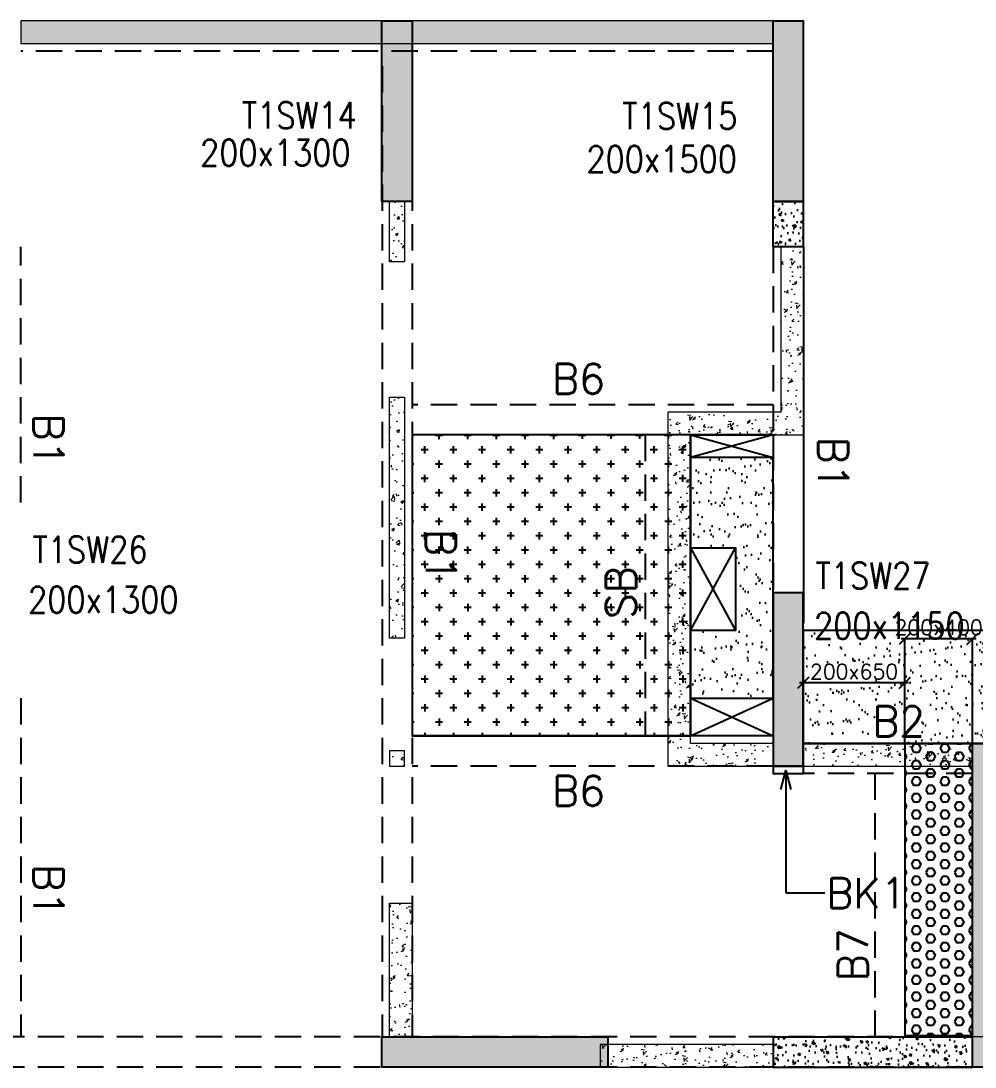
# Model space of a CAD drawing. Header units: millimetres. Extents: x 1078357 to 2594950, y -4969473 to -4636555.
# Drawn here: x 2196855 to 2203196, y -4665103 to -4658153 of the extents above; entities that cross this region are included whole.
import ezdxf

# ---------------------------------------------------------------- set-up
doc = ezdxf.new("R2010")
doc.units = ezdxf.units.MM
doc.header["$PDMODE"] = 35
for name, pattern in [('CENTER', [2, 1.25, -0.25, 0.25, -0.25]), ('CONTINOUS', [0]), ('HIDDEN', [0.375, 0.25, -0.125]), ('New Retail block$0$CONTINOUS', [0])]:
    doc.linetypes.add(name, pattern=pattern)
doc.layers.get('0').update_dxf_attribs({"lineweight": 0})
doc.layers.get('Defpoints').update_dxf_attribs({"lineweight": 0})
for name, color, linetype, lineweight in [('A-_ANOTDIMA_D-', 6, 'Continuous', 13), ('COL. NO.', 30, 'Continuous', 25), ('COL. SIZE', 7, 'Continuous', 25), ('DIM', 9, 'Continuous', 25), ('HATCH', 8, 'Continuous', 30), ('RCC UPSTAND', 43, 'Continuous', 30), ('S-NON STR RCC WALL', 8, 'Continuous', 0)]:
    doc.layers.add(name, color=color, linetype=linetype, lineweight=lineweight)
for name, color, linetype in [('B-200x325', 201, 'HIDDEN'), ('B-200x375', 41, 'HIDDEN'), ('B-200x650', 241, 'HIDDEN'), ('B-300xSLAB THK.', 151, 'Continuous'), ('BK1-200x650', 241, 'HIDDEN'), ('DC BEAM NO.', 7, 'Continuous'), ('DROP SLAB', 8, 'Continuous'), ('NON STR. RCC WALL', 6, 'Continuous'), ('S-COLUMN_SHEAR WALL', 1, 'Continuous'), ('S-PROJECTION', 54, 'New Retail block$0$CONTINOUS'), ('SLAB FOLD', 8, 'Continuous')]:
    doc.layers.add(name, color=color, linetype=linetype)
doc.styles.add('Roman', font='romans')
doc.styles.add('ROMANS', font='romans.shx', dxfattribs={"width": 0.85})
doc.dimstyles.new('HARESH', dxfattribs={"dimtxt": 150, "dimasz": 75, "dimexe": 0, "dimexo": 0, "dimgap": 25, "dimtad": 1, "dimdec": 0, "dimdsep": 46, "dimtxsty": 'Roman', "dimblk": 'OBLIQUE', "dimcen": 225, "dimdle": 25, "dimclrd": 2, "dimclre": 2, "dimclrt": 7, "dimadec": 8, "dimazin": 1, "dimtfac": 1, "dimtdec": 0, "dimtmove": 0, "dimatfit": 0, "dimfxl": 1, "dimlwd": -1, "dimlwe": -1, "dimarcsym": 0})
pattern_1 = [(50, (-4174040.86, 23111537.25), (182.184669, -15.9390855), [19.05, -209.55]), (355, (-4174040.86, 23111537.25), (-35.2434214, 191.0568452), [15.24, -167.6405842]), (100.4514447, (-4174025.68, 23111535.92), (146.9412471, 175.1177519), [16.1900088, -178.0902446]), (46.1842, (-4174040.86, 23111588.05), (271.0790409, -42.042328), [28.575, -314.325]), (96.6355576, (-4174018.27, 23111584.54), (237.404134, 247.4261246), [24.2850231, -267.1356082]), (351.1841512, (-4174040.86, 23111588.05), (237.404134, 247.4261246), [22.859967, -251.459732]), (21, (-4174015.46, 23111575.35), (151.6143913, -102.2651982), [19.05, -209.55]), (326, (-4174015.46, 23111575.35), (61.8020283, 184.1879661), [15.24, -167.64]), (71.451445, (-4174002.83, 23111566.83), (213.4164193, 81.9227689), [16.1900088, -178.0899376]), (37.5, (-4174040.86, 23111537.25), (3.08860325, 84.55503887), [0, -165.608, 0, -170.18, 0, -168.275]), (7.5, (-4174040.86, 23111537.25), (66.8196625, 100.18057482), [0, -97.028, 0, -161.798, 0, -64.135]), (327.5, (-4174097.5, 23111537.25), (135.59059517, -5.728744), [0, -63.5, 0, -198.12, 0, -262.89]), (317.5, (-4174122.9, 23111537.25), (148.1291814, 25.42649103), [0, -82.55, 0, -131.572, 0, -186.69])]

# ---------------------------------------------------------------- blocks, each defined once
blk = doc.blocks.new('_Oblique')
at = {"color": 0, "linetype": 'ByBlock', "lineweight": -2}
blk.add_line((-0.5, -0.5), (0.5, 0.5), dxfattribs=at)
blk = doc.blocks.new('*D1604')
at = {"layer": 'Defpoints', "color": 0, "ltscale": 700, "transparency": 16777216}
for p in [(2202729.3, -4662257), (2202729.3, -4662952, 0), (2203179.4, -4662952, 0)]:
    blk.add_point(p, dxfattribs=at)
at = {"layer": 'DIM', "color": 2, "ltscale": 700, "transparency": 16777216}
for p, q in [((2203204.4, -4662257), (2202704.3, -4662257)), ((2202729.3, -4662952), (2202729.3, -4662257)), ((2203179.4, -4662952), (2203179.4, -4662257))]:
    blk.add_line(p, q, dxfattribs=at)
at = {"layer": 'DIM', "color": 2, "ltscale": 700, "transparency": 16777216, "xscale": 75, "yscale": 75, "zscale": 75, "rotation": 180}
blk.add_blockref('_Oblique', (2202729.3, -4662257), dxfattribs=at)
at = {"layer": 'DIM', "color": 2, "ltscale": 700, "transparency": 16777216, "xscale": 75, "yscale": 75, "zscale": 75}
blk.add_blockref('_Oblique', (2203179.4, -4662257), dxfattribs=at)
at = {"layer": 'DIM', "color": 7, "ltscale": 700, "transparency": 16777216, "insert": (2202954.4, -4662182), "char_height": 150, "attachment_point": 5, "style": 'Roman'}
blk.add_mtext('{\\H0.666667x;200x400}', dxfattribs=at)
blk = doc.blocks.new('*D1605')
at = {"layer": 'Defpoints', "color": 0, "ltscale": 700, "transparency": 16777216}
for p in [(2202054.6, -4662549.9), (2202054.6, -4662952, 0), (2202729.3, -4662952, 0)]:
    blk.add_point(p, dxfattribs=at)
at = {"layer": 'DIM', "color": 2, "ltscale": 700, "transparency": 16777216}
for p, q in [((2202754.3, -4662549.9), (2202029.6, -4662549.9)), ((2202054.6, -4662952), (2202054.6, -4662549.9)), ((2202729.3, -4662952), (2202729.3, -4662549.9))]:
    blk.add_line(p, q, dxfattribs=at)
at = {"layer": 'DIM', "color": 2, "ltscale": 700, "transparency": 16777216, "xscale": 75, "yscale": 75, "zscale": 75, "rotation": 180}
blk.add_blockref('_Oblique', (2202054.6, -4662549.9), dxfattribs=at)
at = {"layer": 'DIM', "color": 2, "ltscale": 700, "transparency": 16777216, "xscale": 75, "yscale": 75, "zscale": 75}
blk.add_blockref('_Oblique', (2202729.3, -4662549.9), dxfattribs=at)
at = {"layer": 'DIM', "color": 7, "ltscale": 700, "transparency": 16777216, "insert": (2202392, -4662474.9), "char_height": 150, "attachment_point": 5, "style": 'Roman'}
blk.add_mtext('{\\H0.666667x;200x650}', dxfattribs=at)
blk = doc.blocks.new('G$CD63B60BD')
at = {"layer": 'COL. NO.', "linetype": 'Continuous', "style": 'ROMANS', "width": 0.85}
for s, p in [('T1SW14', (32968.3, 15184.3, -270.4)), ('T1SW15', (35497, 15180.5, -320.4)), ('T1SW26', (31576.7, 12300.6, -320.4)), ('T1SW27', (36780.5, 12127.3, -320.4))]:
    blk.add_text(s, height=175, dxfattribs=at).set_placement(p)
at = {"layer": 'COL. SIZE', "linetype": 'Continuous', "style": 'ROMANS', "width": 0.85}
for s, p in [('200x1300', (32690.7, 14936.9, -320.4)), ('200x1500', (35258.5, 14894.5, -320.4)), ('200x1300', (31547.7, 11967.5, -320.4)), ('200x1150', (36771.5, 11794.2, -320.4))]:
    blk.add_text(s, height=175, dxfattribs=at).set_placement(p)

msp = doc.modelspace()

# ---------------------------------------------------------------- hatches: boundary and pattern name
at = {"layer": 'DROP SLAB'}
h = msp.add_hatch(dxfattribs=at)
h.set_pattern_fill('CROSS', color=8, scale=15, angle=0.03079)
h.set_pattern_definition([(180.03079016, (-1099062.11, 9379553.9), (-95.1987999, -95.3011726), [47.625, -142.875]), (270.03079016, (-1099085.93, 9379577.7), (95.3011726, -95.1987999), [47.625, -142.875])])
h.paths.add_polyline_path([(2201304.5, -4660902.7), (2199454.6, -4660902.9), (2199454.6, -4662902.8), (2201304.5, -4662902.6)])
at = {"layer": 'HATCH'}
h = msp.add_hatch(dxfattribs=at)
h.set_pattern_fill('AR-SAND', color=8, scale=3, angle=179.97015)
h.set_pattern_definition([(37.47015413, (-3927403.08, 23381475.3), (-4.72361136, 146.8264517), [0, -115.824, 0, -129.54, 0, -123.825]), (7.4701541, (-3927403.08, 23381475.3), (134.9689868, 214.9772528), [0, -62.484, 0, -104.394, 0, -40.005]), (327.47015413, (-3927496.8, 23381475.35), (237.29790347, 0.3075449), [0, -38.1, 0, -137.16, 0, -179.07]), (317.4701541, (-3927496.8, 23381475.35), (229.1017424, 66.759465), [0, -19.05, 0, -89.916, 0, -102.87])])
h.paths.add_polyline_path([(2201853.9, -4661052.4), (2201303.9, -4661052.4), (2201303.9, -4661652.5), (2201603.9, -4661652.5), (2201603.9, -4662202.4), (2201303.9, -4662202.4), (2201303.9, -4662652.4), (2201853.9, -4662652.4)])
h = msp.add_hatch(dxfattribs=at)
h.set_pattern_fill('AR-SAND', color=8, scale=3, angle=179.97015)
h.set_pattern_definition([(37.4701541, (-1792903.32, 14013386.83), (-4.72361136, 146.8264517), [0, -115.824, 0, -129.54, 0, -123.825]), (7.4701541, (-1792903.32, 14013386.83), (134.9689868, 214.9772528), [0, -62.484, 0, -104.394, 0, -40.005]), (327.4701541, (-1792997.05, 14013386.88), (237.2979035, 0.3075449), [0, -38.1, 0, -137.16, 0, -179.07]), (317.4701541, (-1792997.05, 14013386.88), (229.1017424, 66.759465), [0, -19.05, 0, -89.916, 0, -102.87])])
h.paths.add_polyline_path([(2204504.9, -4662202.5), (2202054.9, -4662202.5), (2202054.9, -4662952.5), (2204504.9, -4662952.5)])
h = msp.add_hatch(dxfattribs=at)
h.set_pattern_fill('AR-SAND', color=8, scale=3, angle=179.97015)
h.set_pattern_definition([(37.4701541, (-1792903.22, 14013386.83), (-4.72361136, 146.8264517), [0, -115.824, 0, -129.54, 0, -123.825]), (7.4701541, (-1792903.22, 14013386.83), (134.9689868, 214.9772528), [0, -62.484, 0, -104.394, 0, -40.005]), (327.4701541, (-1792996.95, 14013386.88), (237.2979035, 0.3075449), [0, -38.1, 0, -137.16, 0, -179.07]), (317.4701541, (-1792996.95, 14013386.88), (229.1017424, 66.759465), [0, -19.05, 0, -89.916, 0, -102.87])])
h.paths.add_polyline_path([(2204505, -4662352.5), (2202055, -4662352.5), (2202055, -4662952.5), (2204505, -4662952.5)])
at = {"layer": 'RCC UPSTAND'}
h = msp.add_hatch(dxfattribs=at)
h.set_pattern_fill('AR-CONC', color=8, scale=20, angle=90)
h.set_pattern_definition([(140, (-1006145.48, -7198096.97), (12.550427, 143.4520365), [15, -165]), (85, (-1006145.48, -7198096.97), (-150.438427, -27.7502667), [12, -132]), (190.4514445, (-1006144.44, -7198085.01), (-137.887998, 115.7017693), [12.7480384, -140.2284224]), (136.1842, (-1006185.48, -7198096.97), (33.103856, 213.448266), [22.5, -247.5]), (186.6356355, (-1006182.72, -7198079.18), (-194.82372, 186.932389), [19.122068, -210.342752]), (81.184164, (-1006185.48, -7198096.97), (-194.82372, 186.932389), [18, -198]), (111, (-1006175.48, -7198076.97), (80.523778, 119.3814104), [15, -165]), (56, (-1006175.48, -7198076.97), (-145.030009, 48.6630664), [12, -132]), (161.4514447, (-1006168.77, -7198067.02), (-64.5062306, 168.0444753), [12.748038, -140.2284224]), (127.5, (-1006145.48, -7198096.966), (-66.57877077, 2.43197106), [0, -130.4, 0, -134, 0, -132.5]), (97.5, (-1006145.48, -7198096.966), (-78.8823424, 52.6139075), [0, -76.4, 0, -127.4, 0, -50.5]), (57.5, (-1006145.48, -7198141.566), (4.51097435, 106.7644872), [0, -50, 0, -156, 0, -207]), (47.5, (-1006145.48, -7198161.57), (-20.0209965, 116.6372339), [0, -65, 0, -103.6, 0, -147])])
h.paths.add_polyline_path([(2202054.5, -4659352.5), (2202054.5, -4659652.5), (2201854.6, -4659652.5), (2201854.6, -4659352.5)])
h = msp.add_hatch(dxfattribs=at)
h.set_pattern_fill('AR-CONC', color=8, scale=20, angle=270)
h.set_pattern_definition([(320, (5413775.5, -2128259.87), (-12.550427, -143.4520365), [15, -165]), (265, (5413775.5, -2128259.87), (150.438427, 27.7502667), [12, -132]), (10.4514445, (5413774.45, -2128271.82), (137.887998, -115.7017693), [12.7480384, -140.2284224]), (316.1842, (5413815.5, -2128259.87), (-33.103856, -213.448266), [22.5, -247.5]), (6.6356355, (5413812.74, -2128277.65), (194.82372, -186.932389), [19.122068, -210.342752]), (261.184164, (5413815.5, -2128259.87), (194.82372, -186.932389), [18, -198]), (291, (5413805.5, -2128279.87), (-80.523778, -119.3814104), [15, -165]), (236, (5413805.5, -2128279.87), (145.030009, -48.6630664), [12, -132]), (341.4514447, (5413798.79, -2128289.81), (64.5062306, -168.0444753), [12.748038, -140.2284224]), (307.5, (5413775.497, -2128259.866), (66.57877077, -2.43197106), [0, -130.4, 0, -134, 0, -132.5]), (277.5, (5413775.5, -2128259.866), (78.8823424, -52.6139075), [0, -76.4, 0, -127.4, 0, -50.5]), (237.5, (5413775.497, -2128215.266), (-4.51097435, -106.7644872), [0, -50, 0, -156, 0, -207]), (227.5, (5413775.5, -2128195.27), (20.0209965, -116.6372339), [0, -65, 0, -103.6, 0, -147])])
h.paths.add_polyline_path([(2203179.6, -4664903.1), (2201854.6, -4664902.8), (2201854.6, -4665102.2), (2203179.6, -4665102.5)])
at = {"layer": 'S-COLUMN_SHEAR WALL', "lineweight": 25}
h = msp.add_hatch(color=1, dxfattribs=at)
h.dxf.hatch_style = 1
h.paths.add_polyline_path([(2199254.6, -4659352.6), (2199454.6, -4659352.6), (2199454.6, -4658152.5), (2199254.6, -4658152.5)])
at = {"layer": 'S-COLUMN_SHEAR WALL', "lineweight": 25, "extrusion": (-1.00316e-06, 2.11765e-11, 1)}
h = msp.add_hatch(color=1, dxfattribs=at)
h.dxf.hatch_style = 1
h.paths.add_polyline_path([(2201854.6, -4658152.5), (2202054.6, -4658152.5), (2202054.6, -4659352.5), (2201854.6, -4659352.5)])
h = msp.add_hatch(color=1, dxfattribs=at)
h.dxf.hatch_style = 1
h.paths.add_polyline_path([(2201854.6, -4663102.5), (2202054.6, -4663102.5), (2202054.6, -4661952.6), (2201854.6, -4661952.6)])
at = {"layer": 'S-COLUMN_SHEAR WALL', "lineweight": 25}
h = msp.add_hatch(color=1, dxfattribs=at)
h.dxf.hatch_style = 1
h.paths.add_polyline_path([(2203179.6, -4662952.5), (2203379.6, -4662952.5), (2203379.6, -4665102.5), (2203179.6, -4665102.5)])
h = msp.add_hatch(color=1, dxfattribs=at)
h.dxf.hatch_style = 1
h.paths.add_polyline_path([(2199254.6, -4664902.5), (2200754.6, -4664902.5), (2200754.6, -4665102.5), (2199254.6, -4665102.5)])
at = {"layer": 'S-NON STR RCC WALL'}
h = msp.add_hatch(dxfattribs=at)
h.set_pattern_fill('AR-CONC', color=256)
h.set_pattern_definition([(50, (-5271265.58, 27795556.43), (182.184669, -15.93908554), [19.05, -209.55]), (355, (-5271265.58, 27795556.43), (-35.2434214, 191.0568452), [15.24, -167.6405842]), (100.4514447, (-5271250.4, 27795555.1), (146.9412471, 175.1177519), [16.1900088, -178.0902446]), (46.1842, (-5271265.58, 27795607.23), (271.0790409, -42.042328), [28.575, -314.325]), (96.6355576, (-5271242.99, 27795603.73), (237.404134, 247.4261246), [24.2850231, -267.1356082]), (351.1841512, (-5271265.58, 27795607.23), (237.404134, 247.4261246), [22.859967, -251.459732]), (21, (-5271240.18, 27795594.53), (151.6143913, -102.2651982), [19.05, -209.55]), (326, (-5271240.18, 27795594.53), (61.8020283, 184.1879661), [15.24, -167.64]), (71.451445, (-5271227.54, 27795586.01), (213.4164193, 81.9227689), [16.1900088, -178.0899376]), (37.5, (-5271265.576, 27795556.434), (3.08860325, 84.55503887), [0, -165.608, 0, -170.18, 0, -168.275]), (7.5, (-5271265.58, 27795556.43), (66.8196625, 100.18057482), [0, -97.028, 0, -161.798, 0, -64.135]), (327.5, (-5271322.22, 27795556.434), (135.59059517, -5.72874399), [0, -63.5, 0, -198.12, 0, -262.89]), (317.5, (-5271347.62, 27795556.43), (148.1291814, 25.42649103), [0, -82.55, 0, -131.572, 0, -186.69])])
h.paths.add_polyline_path([(2201852.1, -4658152.5), (2196855, -4658152.5), (2196855, -4658302.5), (2201852.1, -4658302.5)])
h = msp.add_hatch(dxfattribs=at)
h.set_pattern_fill('AR-CONC', color=256, angle=180)
h.set_pattern_definition([(50, (2199367.88, -4892742.91), (182.18467, -15.93909), [19.05, -209.55]), (355, (2199367.88, -4892742.91), (-35.24342, 191.05685), [15.24, -167.64058]), (100.451445, (2199383.06, -4892744.24), (146.94125, 175.11775), [16.19001, -178.09024]), (46.1842, (2199367.88, -4892692.11), (271.07904, -42.04233), [28.575, -314.325]), (96.63556, (2199390.47, -4892695.62), (237.40413, 247.42612), [24.28502, -267.1356]), (351.18415, (2199367.88, -4892692.1), (237.40413, 247.42612), [22.85997, -251.45973]), (21, (2199393.28, -4892704.81), (151.61439, -102.2652), [19.05, -209.55]), (326, (2199393.28, -4892704.81), (61.80203, 184.18797), [15.24, -167.64]), (71.451445, (2199405.91, -4892713.33), (213.41642, 81.92277), [16.19001, -178.08994]), (37.5, (2199367.876, -4892742.91), (3.088603, 84.555039), [0, -165.608, 0, -170.18, 0, -168.275]), (7.5, (2199367.88, -4892742.91), (66.819663, 100.180575), [0, -97.028, 0, -161.798, 0, -64.135]), (327.5, (2199311.234, -4892742.91), (135.590595, -5.728744), [0, -63.5, 0, -198.12, 0, -262.89]), (317.5, (2199285.83, -4892742.91), (148.12918, 25.42649), [0, -82.55, 0, -131.572, 0, -186.69])])
h.paths.add_polyline_path([(2199305.1, -4659352.5), (2199405.1, -4659352.5), (2199405, -4659752.5), (2199305, -4659752.5)])
h = msp.add_hatch(dxfattribs=at)
h.set_pattern_fill('AR-CONC', color=256)
h.set_pattern_definition(pattern_1)
h.paths.add_polyline_path([(2201155, -4660752.5), (2201155, -4663102.5), (2201855, -4663102.5), (2201855, -4662952.5), (2201305, -4662952.5), (2201305, -4660902.5), (2202055, -4660902.5), (2202055, -4659652.5), (2201905, -4659652.5), (2201905, -4660752.5)])
h = msp.add_hatch(dxfattribs=at)
h.set_pattern_fill('AR-CONC', color=256, angle=180)
h.set_pattern_definition([(50, (3296592.59, -9576762.1), (182.184669, -15.9390855), [19.05, -209.55]), (355, (3296592.6, -9576762.1), (-35.2434214, 191.056845), [15.24, -167.640584]), (100.4514447, (3296607.77, -9576763.43), (146.941247, 175.117752), [16.190009, -178.0902446]), (46.1842, (3296592.6, -9576711.3), (271.079041, -42.042328), [28.575, -314.325]), (96.6355576, (3296615.18, -9576714.8), (237.404134, 247.426125), [24.285023, -267.135608]), (351.184151, (3296592.6, -9576711.3), (237.404134, 247.426125), [22.859967, -251.459732]), (21, (3296617.99, -9576724), (151.6143913, -102.265198), [19.05, -209.55]), (326, (3296618, -9576724), (61.802028, 184.187966), [15.24, -167.64]), (71.451445, (3296630.63, -9576732.52), (213.416419, 81.922769), [16.190009, -178.0899376]), (37.5, (3296592.59, -9576762.1), (3.08860325, 84.5550389), [0, -165.608, 0, -170.18, 0, -168.275]), (7.5, (3296592.59, -9576762.1), (66.8196625, 100.1805748), [0, -97.028, 0, -161.798, 0, -64.135]), (327.5, (3296535.95, -9576762.1), (135.5905952, -5.728744), [0, -63.5, 0, -198.12, 0, -262.89]), (317.5, (3296510.55, -9576762.1), (148.1291814, 25.426491), [0, -82.55, 0, -131.572, 0, -186.69])])
h.paths.add_polyline_path([(2199305, -4660652.5), (2199405, -4660652.5), (2199405, -4662252.5), (2199305, -4662252.5)])
h = msp.add_hatch(dxfattribs=at)
h.set_pattern_fill('AR-CONC', color=256)
h.set_pattern_definition(pattern_1)
h.paths.add_polyline_path([(2203180, -4662952.5), (2202055, -4662952.5), (2202055, -4663102.5), (2203180, -4663102.5)])
h = msp.add_hatch(dxfattribs=at)
h.set_pattern_fill('AR-CONC', color=256, angle=180)
h.set_pattern_definition([(50, (3296579.38, -9578126.76), (182.184669, -15.9390855), [19.05, -209.55]), (355, (3296579.38, -9578126.76), (-35.2434214, 191.056845), [15.24, -167.640584]), (100.4514447, (3296594.56, -9578128.1), (146.941247, 175.117752), [16.190009, -178.0902446]), (46.1842, (3296579.38, -9578075.96), (271.079041, -42.042328), [28.575, -314.325]), (96.6355576, (3296601.97, -9578079.47), (237.404134, 247.426125), [24.285023, -267.135608]), (351.184151, (3296579.38, -9578075.96), (237.404134, 247.426125), [22.859967, -251.459732]), (21, (3296604.78, -9578088.66), (151.6143913, -102.265198), [19.05, -209.55]), (326, (3296604.78, -9578088.66), (61.802028, 184.187966), [15.24, -167.64]), (71.451445, (3296617.41, -9578097.19), (213.416419, 81.922769), [16.190009, -178.0899376]), (37.5, (3296579.38, -9578126.765), (3.08860325, 84.5550389), [0, -165.608, 0, -170.18, 0, -168.275]), (7.5, (3296579.38, -9578126.765), (66.8196625, 100.1805748), [0, -97.028, 0, -161.798, 0, -64.135]), (327.5, (3296522.735, -9578126.765), (135.5905952, -5.728744), [0, -63.5, 0, -198.12, 0, -262.89]), (317.5, (3296497.34, -9578126.76), (148.1291814, 25.426491), [0, -82.55, 0, -131.572, 0, -186.69])])
h.paths.add_polyline_path([(2199305, -4663102.5), (2199405, -4663102.5), (2199405, -4663002.5), (2199305, -4663002.5)])
h = msp.add_hatch(dxfattribs=at)
h.set_pattern_fill('AR-CONC', color=256, angle=180)
h.set_pattern_definition([(50, (-5252230.32, 27795556.43), (182.184669, -15.93908554), [19.05, -209.55]), (355, (-5252230.32, 27795556.43), (-35.2434214, 191.0568452), [15.24, -167.6405842]), (100.4514447, (-5252215.14, 27795555.1), (146.9412471, 175.1177519), [16.1900088, -178.0902446]), (46.1842, (-5252230.32, 27795607.23), (271.0790409, -42.042328), [28.575, -314.325]), (96.6355576, (-5252207.73, 27795603.72), (237.404134, 247.4261246), [24.2850231, -267.1356082]), (351.1841512, (-5252230.32, 27795607.23), (237.404134, 247.4261246), [22.859967, -251.459732]), (21, (-5252204.92, 27795594.53), (151.6143913, -102.2651982), [19.05, -209.55]), (326, (-5252204.92, 27795594.53), (61.8020283, 184.1879661), [15.24, -167.64]), (71.451445, (-5252192.29, 27795586), (213.4164193, 81.9227689), [16.1900088, -178.0899376]), (37.5, (-5252230.32, 27795556.43), (3.08860325, 84.55503887), [0, -165.608, 0, -170.18, 0, -168.275]), (7.5, (-5252230.32, 27795556.43), (66.8196625, 100.18057482), [0, -97.028, 0, -161.798, 0, -64.135]), (327.5, (-5252286.964, 27795556.43), (135.59059517, -5.72874399), [0, -63.5, 0, -198.12, 0, -262.89]), (317.5, (-5252312.36, 27795556.43), (148.1291814, 25.42649103), [0, -82.55, 0, -131.572, 0, -186.69])])
h.paths.add_polyline_path([(2199305, -4664012.5), (2199455, -4664012.5), (2199455, -4664902.4), (2199305, -4664902.4)])
h = msp.add_hatch(dxfattribs=at)
h.set_pattern_fill('AR-CONC', color=256)
h.set_pattern_definition([(50, (-4174040.86, 23111537.25), (182.184669, -15.9390855), [19.05, -209.55]), (355, (-4174040.86, 23111537.25), (-35.2434214, 191.0568452), [15.24, -167.6405842]), (100.4514447, (-4174025.68, 23111535.92), (146.9412471, 175.1177519), [16.1900088, -178.0902446]), (46.1842, (-4174040.86, 23111588.05), (271.0790409, -42.042328), [28.575, -314.325]), (96.6355576, (-4174018.27, 23111584.54), (237.404134, 247.4261246), [24.2850231, -267.1356082]), (351.1841512, (-4174040.86, 23111588.05), (237.404134, 247.4261246), [22.859967, -251.459732]), (21, (-4174015.46, 23111575.35), (151.6143913, -102.2651982), [19.05, -209.55]), (326, (-4174015.46, 23111575.35), (61.8020283, 184.1879661), [15.24, -167.64]), (71.451445, (-4174002.83, 23111566.83), (213.4164193, 81.9227689), [16.1900088, -178.0899376]), (37.5, (-4174040.86, 23111537.25), (3.08860325, 84.55503887), [0, -165.608, 0, -170.18, 0, -168.275]), (7.5, (-4174040.86, 23111537.25), (66.8196625, 100.18057482), [0, -97.028, 0, -161.798, 0, -64.135]), (327.5, (-4174097.5, 23111537.25), (135.59059517, -5.728744), [0, -63.5, 0, -198.12, 0, -262.89]), (317.5, (-4174122.9, 23111537.25), (148.1291814, 25.42649103), [0, -82.55, 0, -131.572, 0, -186.69])])
h.paths.add_polyline_path([(2201855, -4664952.5), (2200705, -4664952.5), (2200705, -4665102.5), (2201855, -4665102.5)])
at = {"layer": 'SLAB FOLD', "ltscale": 1000}
h = msp.add_hatch(dxfattribs=at)
h.set_pattern_fill('HEX', color=8, scale=10, angle=180)
h.set_pattern_definition([(180, (2168054.783, -4476147.51), (-7e-15, -54.992613), [31.75, -63.5]), (300, (2168054.783, -4476147.51), (47.625, 27.496307), [31.75, -63.5]), (240, (2168023.033, -4476147.51), (47.625, -27.496307), [31.75, -63.5])])
h.paths.add_polyline_path([(2203179.8, -4664891.9), (2202729.8, -4664891.9), (2202729.8, -4662952.6), (2203179.8, -4662952.6)])

# ---------------------------------------------------------------- linework, layer by layer
at = {"color": 2, "linetype": 'CENTER', "ltscale": 700, "elevation": 0}
msp.add_lwpolyline([(2203179.6, -4662952.5), (2203379.6, -4662952.5), (2203379.6, -4664902.5), (2203179.6, -4664902.5)], close=True, dxfattribs=at)
at = {"layer": 'B-200x325', "ltscale": 700}
for p, q in [((2201854.6, -4660702.9, 0), (2199454.6, -4660702.9, 0)), ((2201854.4, -4663102.7, 0), (2199454.6, -4663102.7, 0))]:
    msp.add_line(p, q, dxfattribs=at)
at = {"layer": 'B-200x325', "linetype": 'Continuous', "ltscale": 700}
for p, q in [((2201854.6, -4660902.9, 0), (2199454.6, -4660902.9, 0)), ((2201854.4, -4662902.7, 0), (2199454.6, -4662902.7, 0))]:
    msp.add_line(p, q, dxfattribs=at)
at = {"layer": 'B-200x375', "ltscale": 700}
msp.add_line((2202529.5, -4663152.6, 0), (2202529.5, -4664902.6, 0), dxfattribs=at)
at = {"layer": 'B-200x375', "linetype": 'Continuous', "ltscale": 700}
msp.add_line((2202729.5, -4663152.6, 0), (2202729.5, -4664892, 0), dxfattribs=at)
at = {"layer": 'B-200x650', "linetype": 'HIDDEN', "ltscale": 700}
for p, q in [((2201855, -4658352.5, 0), (2196855, -4658352.5, 0)), ((2199255, -4658452.6, 0), (2199255, -4664902.4, 0)), ((2199455, -4658452.6, 0), (2199455, -4664902.4, 0)), ((2196855, -4661352.5, 0), (2196855, -4659652.5, 0)), ((2201855, -4659652.5, 0), (2201855, -4662152.5, 0)), ((2196855, -4662652.6, 0), (2196855, -4664902.5, 0)), ((2203180, -4663152.5, 0), (2202055, -4663152.5, 0)), ((2203179.6, -4664902.4, 0), (2194254.6, -4664902.4, 0)), ((2203179.6, -4665102.4, 0), (2194254.6, -4665102.4, 0))]:
    msp.add_line(p, q, dxfattribs=at)
at = {"layer": 'B-200x650', "linetype": 'CONTINOUS', "ltscale": 700}
for p, q in [((2202055, -4659652.5, 0), (2202055, -4662152.5, 0)), ((2204505, -4662952.5, 0), (2202055, -4662952.5, 0))]:
    msp.add_line(p, q, dxfattribs=at)
at = {"layer": 'B-300xSLAB THK.', "linetype": 'HIDDEN', "ltscale": 700}
msp.add_line((2201004.6, -4660902.5), (2201004.6, -4662902.3, 0), dxfattribs=at)
at = {"layer": 'B-300xSLAB THK.', "linetype": 'ByBlock', "ltscale": 700}
msp.add_line((2201304.6, -4660902.5), (2201304.6, -4662902.3, 0), dxfattribs=at)
at = {"layer": 'BK1-200x650', "linetype": 'Continuous', "ltscale": 700, "elevation": 0}
msp.add_lwpolyline([(2202055.1, -4663102.6), (2201855.1, -4663102.6), (2201855.1, -4663152.7), (2202055.1, -4663152.7)], close=True, dxfattribs=at)
at = {"layer": 'DROP SLAB', "color": 3, "linetype": 'CONTINOUS', "ltscale": 500}
for p, q in [((2201854.2, -4660902.5, 0), (2201304.2, -4661052.5, 0)), ((2201305, -4660902.7, 0), (2201854.2, -4661052.5, 0)), ((2201304.5, -4661652.4, 0), (2201604.5, -4662202.4, 0)), ((2201304.5, -4662202.4, 0), (2201604.5, -4661652.4, 0)), ((2201304.6, -4662652.5), (2201854.5, -4662902.5, 0)), ((2201304.6, -4662902.5, 0), (2201854.6, -4662652.5))]:
    msp.add_line(p, q, dxfattribs=at)
at = {"layer": 'DROP SLAB', "color": 3, "linetype": 'CONTINOUS', "ltscale": 500, "elevation": 0}
for points in [[(2201304.5, -4660902.7), (2199454.6, -4660902.9), (2199454.6, -4662902.8), (2201304.5, -4662902.6)], [(2201304.2, -4660902.7), (2201854.2, -4660902.7), (2201854.2, -4661052.5), (2201304.2, -4661052.5)], [(2201304.5, -4661652.4), (2201604.5, -4661652.4), (2201604.5, -4662202.4), (2201304.5, -4662202.4)], [(2201304.6, -4662652.5), (2201854.5, -4662652.5), (2201854.5, -4662902.5), (2201304.6, -4662902.5)]]:
    msp.add_lwpolyline(points, close=True, dxfattribs=at)
at = {"layer": 'NON STR. RCC WALL', "elevation": 0}
for points in [[(2202054.5, -4659352.5), (2202054.5, -4659652.5), (2201854.6, -4659652.5), (2201854.6, -4659352.5)], [(2203179.6, -4664903.1), (2201854.6, -4664902.8), (2201854.6, -4665102.2), (2203179.6, -4665102.5)]]:
    msp.add_lwpolyline(points, close=True, dxfattribs=at)
at = {"layer": 'S-COLUMN_SHEAR WALL', "color": 1, "lineweight": 25, "elevation": 0}
for points in [[(2199254.6, -4658152.5), (2199454.6, -4658152.5), (2199454.6, -4659352.6), (2199254.6, -4659352.6)], [(2203179.6, -4662952.5), (2203379.6, -4662952.5), (2203379.6, -4665102.5), (2203179.6, -4665102.5)], [(2199254.6, -4664902.5), (2200754.6, -4664902.5), (2200754.6, -4665102.5), (2199254.6, -4665102.5)]]:
    msp.add_lwpolyline(points, close=True, dxfattribs=at)
at = {"layer": 'S-COLUMN_SHEAR WALL', "color": 1, "lineweight": 25, "extrusion": (-1.00316e-06, 2.11765e-11, 1), "elevation": -2.2}
for points in [[(2201854.6, -4658152.5), (2202054.6, -4658152.5), (2202054.6, -4659352.5), (2201854.6, -4659352.5)], [(2201854.6, -4663102.5), (2202054.6, -4663102.5), (2202054.6, -4661952.6), (2201854.6, -4661952.6)]]:
    msp.add_lwpolyline(points, close=True, dxfattribs=at)
at = {"layer": 'S-NON STR RCC WALL', "elevation": 0}
for points in [[(2201852.1, -4658152.5), (2196855, -4658152.5), (2196855, -4658302.5), (2201852.1, -4658302.5)], [(2199305, -4659352.5), (2199405, -4659352.5), (2199405, -4659752.5), (2199305, -4659752.5)], [(2201155, -4660752.5), (2201155, -4663102.5), (2201855, -4663102.5), (2201855, -4662952.5), (2201305, -4662952.5), (2201305, -4660902.5), (2202055, -4660902.5), (2202055, -4659652.5), (2201905, -4659652.5), (2201905, -4660752.5)], [(2203180, -4662952.5), (2202055, -4662952.5), (2202055, -4663102.5), (2203180, -4663102.5)]]:
    msp.add_lwpolyline(points, close=True, dxfattribs=at)
at = {"layer": 'S-NON STR RCC WALL', "ltscale": 700, "elevation": 0}
for points in [[(2199305, -4660652.5), (2199405, -4660652.5), (2199405, -4662252.5), (2199305, -4662252.5)], [(2199305, -4663102.5), (2199405, -4663102.5), (2199405, -4663002.5), (2199305, -4663002.5)], [(2199305, -4664012.5), (2199455, -4664012.5), (2199455, -4664902.4), (2199305, -4664902.4)], [(2201855, -4664952.5), (2200705, -4664952.5), (2200705, -4665102.5), (2201855, -4665102.5)]]:
    msp.add_lwpolyline(points, close=True, dxfattribs=at)
at = {"layer": 'S-PROJECTION', "elevation": 0}
msp.add_lwpolyline([(2204504.9, -4662202.5), (2202054.9, -4662202.5), (2202054.9, -4662952.5), (2204504.9, -4662952.5)], close=True, dxfattribs=at)
at = {"layer": 'SLAB FOLD', "color": 8, "ltscale": 1000, "elevation": 0}
msp.add_lwpolyline([(2201853.9, -4661052.4), (2201303.9, -4661052.4), (2201303.9, -4661652.5), (2201603.9, -4661652.5), (2201603.9, -4662202.4), (2201303.9, -4662202.4), (2201303.9, -4662652.4), (2201853.9, -4662652.4), (2201853.9, -4661052.4)], dxfattribs=at)
msp.add_lwpolyline([(2202729.6, -4664891.9), (2203179.6, -4664891.9), (2203179.6, -4662952.6), (2202729.6, -4662952.6)], close=True, dxfattribs=at)

# ---------------------------------------------------------------- block references
at = {"layer": 'A-_ANOTDIMA_D-', "color": 2, "ltscale": 700}
msp.add_blockref('G$CD63B60BD', (2165354.6, -4674052.5, 0), dxfattribs=at)

# ---------------------------------------------------------------- texts
at = {"layer": 'B-200x325', "linetype": 'Continuous', "ltscale": 700, "style": 'ROMANS'}
for p in [(2200385.1, -4660630.8, -2.7), (2200385.1, -4663367.9, -2.7)]:
    msp.add_text('B6', height=200, rotation=0.00055, dxfattribs=at).set_placement(p)
at = {"layer": 'B-200x375', "linetype": 'Continuous', "ltscale": 700, "style": 'ROMANS'}
msp.add_text('B7', height=200, rotation=90.00094, dxfattribs=at).set_placement((2202484.3, -4664532.2, -2.7))
at = {"layer": 'B-200x650', "linetype": 'HIDDEN', "ltscale": 500, "style": 'ROMANS'}
for p in [(2196938.2, -4660760.2, -2.7), (2202153.6, -4660914.7, -2.7), (2199545.5, -4661527.5, -2.7), (2196938.2, -4663754.4, -2.7)]:
    msp.add_text('B1', height=200, rotation=269.99906, dxfattribs=at).set_placement(p)
at = {"layer": 'B-300xSLAB THK.', "linetype": 'Continuous', "ltscale": 700, "style": 'ROMANS'}
msp.add_text('SB', height=200, rotation=90.00094, dxfattribs=at).set_placement((2200943.2, -4662127.1, -2.7))
at = {"layer": 'BK1-200x650', "linetype": 'Continuous', "ltscale": 700, "style": 'ROMANS'}
msp.add_text('BK1', height=200, rotation=359.99906, dxfattribs=at).set_placement((2202208.2, -4664046.5, -2.7))
at = {"layer": 'DC BEAM NO.', "linetype": 'Continuous', "ltscale": 500, "style": 'ROMANS'}
msp.add_text('B2', height=200, dxfattribs=at).set_placement((2202512.7, -4662905.4, -2.7))

# ---------------------------------------------------------------- dimensions: what is measured, and where the dimension line sits
at = {"layer": 'DIM', "ltscale": 700}
dim = msp.add_linear_dim(base=(2202729.3, -4662257, 0), p1=(2203179.4, -4662952, 0), p2=(2202729.3, -4662952, 0), text='{\\H0.666667x;200x400}', dimstyle='HARESH', override={"dimtxsty": 'Roman'}, dxfattribs=at)
dim.commit()
dim.dimension.update_dxf_attribs({"geometry": '*D1604', "text_midpoint": (2202954.4, -4662257, 0), "dimtype": 160})
dim = msp.add_linear_dim(base=(2202054.6, -4662549.9, 0), p1=(2202729.3, -4662952, 0), p2=(2202054.6, -4662952, 0), text='{\\H0.666667x;200x650}', dimstyle='HARESH', override={"dimtxsty": 'Roman', "dimtmove": 1}, dxfattribs=at)
dim.commit()
dim.dimension.update_dxf_attribs({"geometry": '*D1605', "text_midpoint": (2202392, -4662474.9, 0)})

# ---------------------------------------------------------------- leaders
at = {"layer": 'BK1-200x650', "linetype": 'Continuous', "ltscale": 700}
msp.add_leader([(2201938.6, -4663132.9, 0), (2201938.6, -4663944.3, 0), (2202197.4, -4663944.3, 0)], dimstyle='HARESH', override={"dimasz": 125, "dimgap": 25, "dimtad": 0, "dimldrblk": 'Open30'}, dxfattribs=at)

doc.saveas('drawing.dxf')
